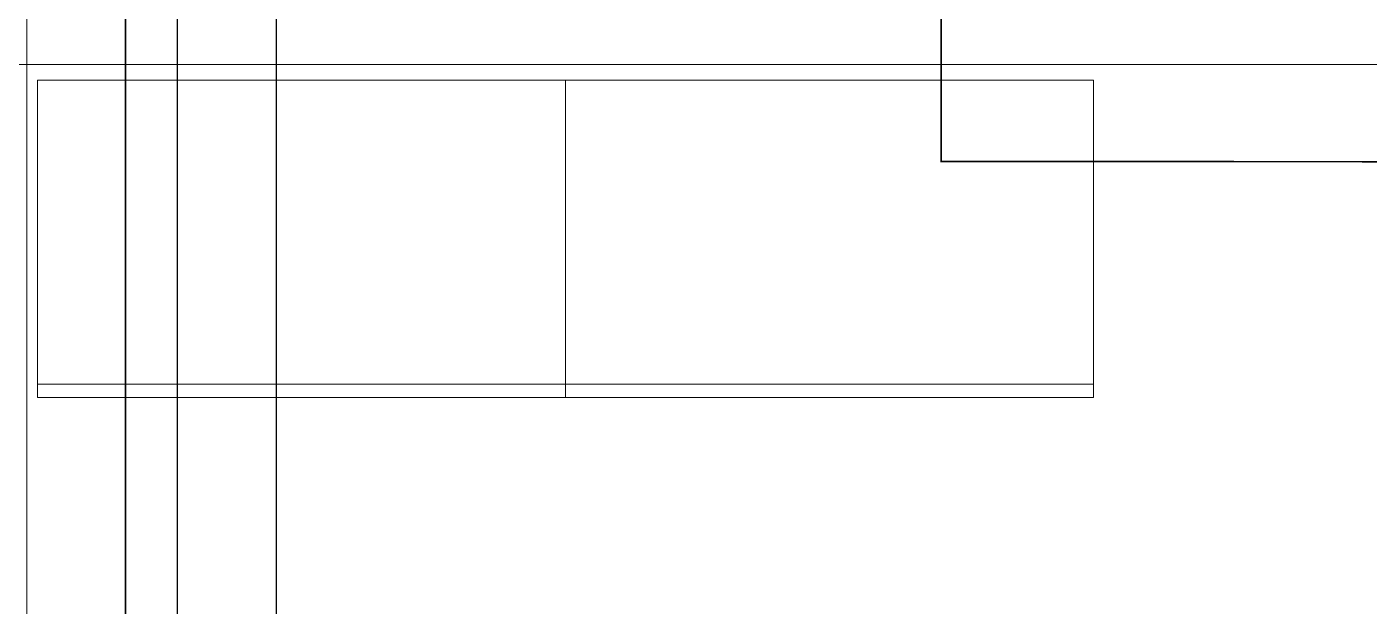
# Model space of a CAD drawing. Header units: metres. Extents: x 75097 to 220695, y -1557923 to -1361206.
# Drawn here: x 108078 to 110620, y -1419978 to -1418882 of the extents above; entities that cross this region are included whole.
import ezdxf

# ---------------------------------------------------------------- set-up
doc = ezdxf.new("R2010")
doc.units = ezdxf.units.M
doc.layers.get('0').update_dxf_attribs({"lineweight": 0})
doc.layers.add('A-100 - Copy$0$axes', color=8, linetype='Continuous')
for name, color, linetype, lineweight in [('A-100 - Copy$0$Medical Equipment and Furniture', 8, 'Continuous', 0), ('A-100 - Copy$0$Medical Equipment and Furniture1', 8, 'Continuous', 5), ('A-100 - Copy$0$Structure', 8, 'Continuous', 9), ('A-100 - Copy$0$Walls', 8, 'Continuous', 0), ('E-LG', 245, 'Continuous', 30)]:
    doc.layers.add(name, color=color, linetype=linetype, lineweight=lineweight)
doc.layers.add('E-POWR', color=7, linetype='Continuous', lineweight=9, true_color=0x4e7e3e)

# ---------------------------------------------------------------- blocks, each defined once
blk = doc.blocks.new('A-100 - Copy$0$CUPBOARD - GLASS TOP - LOCKABLE - 200x100x60')
at = {"layer": 'A-100 - Copy$0$Medical Equipment and Furniture1'}
blk.add_line((283.1819, -205.0074, 0), (284.1819, -205.0074, 0), dxfattribs=at)
at = {"layer": 'A-100 - Copy$0$Medical Equipment and Furniture1', "elevation": 0}
blk.add_lwpolyline([(284.1819, -204.4324), (283.1819, -204.4324), (283.1819, -205.0324), (284.1819, -205.0324)], close=True, dxfattribs=at)
blk = doc.blocks.new('A-100 - Copy')
at = {"layer": 'A-100 - Copy$0$axes'}
blk.add_line((108363.3, -1477297.4, 0), (108363.3, -1366691.8, 0), dxfattribs=at)
at = {"layer": 'A-100 - Copy$0$Structure', "elevation": 0}
blk.add_lwpolyline([(107548.3, -1418952.7), (108078.3, -1418952.7), (108078.3, -1418422.7), (107548.3, -1418422.7)], close=True, dxfattribs=at)
at = {"layer": 'A-100 - Copy$0$Walls'}
blk.add_line((108068.3, -1418952.7, 2.4), (112616.9, -1418952.7, 2.4), dxfattribs=at)
at = {"layer": 'A-100 - Copy$0$Walls', "elevation": 0}
blk.add_lwpolyline([(108078.3, -1418952.7), (108078.3, -1422591.4)], dxfattribs=at)
at = {"layer": 'A-100 - Copy$0$Medical Equipment and Furniture', "yscale": 1000, "zscale": 1000}
for p, xscale in [((392280.2, -1214550.3, 2.4), -1000), ((-174083.6, -1214550.3, 2.4), 1000)]:
    blk.add_blockref('A-100 - Copy$0$CUPBOARD - GLASS TOP - LOCKABLE - 200x100x60', p, dxfattribs=dict(at, xscale=xscale))

msp = doc.modelspace()

# ---------------------------------------------------------------- linework, layer by layer
at = {"layer": 'E-LG', "color": 1}
msp.add_lwpolyline([(114121.9, -1438163.1), (113976.1, -1437823.1), (112072.6, -1437823.1), (112072.6, -1431172), (112496.9, -1430971.6), (112081, -1430928.9), (112081, -1425669.9), (112433.9, -1425522.7), (112069.9, -1425406.5), (108550.8, -1425406.5), (108550.8, -1424950.6), (108261.7, -1424857.6), (108557.5, -1424816.6), (108557.5, -1421791.1), (108261.7, -1421679.4), (108556.9, -1421628.8), (112349.4, -1421628.8), (112433.9, -1421592.4), (112335.3, -1421540.3), (108551.1, -1421540.3), (108551.1, -1418318.7), (108261.7, -1418252.7)], dxfattribs=at)
at = {"layer": 'E-POWR', "const_width": 3}
msp.add_lwpolyline([(108265.1, -1421301.6), (108265.1, -1418667.9), (109498.3, -1418665.8), (109809.7, -1418665.8), (109809.7, -1419136.2), (111542.6, -1419137.3), (112432.3, -1419137.3), (112432.3, -1417109), (112954.9, -1417109), (112954.9, -1415315.9), (111918.1, -1415317.5)], dxfattribs=at)

# ---------------------------------------------------------------- next in the draw order: block references
msp.add_blockref('A-100 - Copy', (0, 0))

doc.saveas('drawing.dxf')
